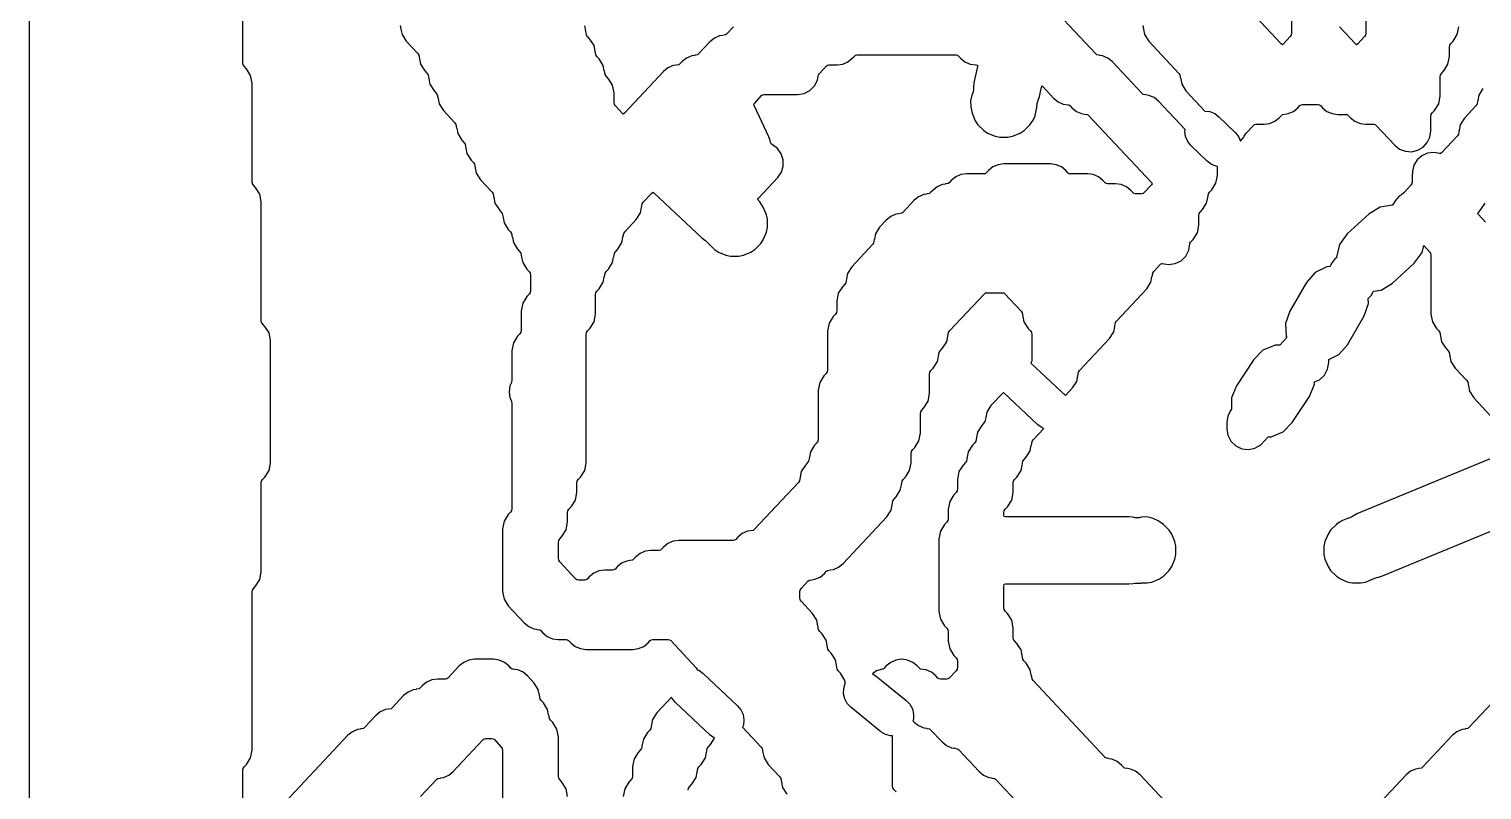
# Model space of a CAD drawing. Header units: millimetres. Extents: x 10 to 410, y 18 to 283.
# Drawn here: x 79 to 113.74, y 103.25 to 121.44 of the extents above; entities that cross this region are included whole.
import ezdxf

# ---------------------------------------------------------------- set-up
doc = ezdxf.new("R2010")
doc.units = ezdxf.units.MM
doc.layers.add('CUT', color=1, linetype='Continuous')

msp = doc.modelspace()

# ---------------------------------------------------------------- linework, layer by layer
at = {"layer": 'CUT'}
for points in [[(100.134, 24), (121.134, 24), (121.134, 21), (129.134, 21), (129.134, 24), (142.2679, 24), (142.2679, 144), (129.134, 144), (129.134, 147), (121.134, 147), (121.134, 144), (100.134, 144), (100.134, 147), (92.134, 147), (92.134, 144), (79, 144), (79, 24), (92.134, 24), (92.134, 21), (100.134, 21)], [(93.0205, 116.119), (93.0749, 116.1771), (93.1751, 116.3352), (93.1998, 116.4648), (93.2013, 116.4646), (93.2185, 116.5548), (93.2424, 116.5926), (93.5189, 116.8875), (93.619, 117.0456), (93.6437, 117.1752), (93.6452, 117.1749), (93.6624, 117.2652), (93.6863, 117.3029), (93.8883, 117.5184), (93.9154, 117.5395), (93.9439, 117.5202), (95.0854, 116.4501), (95.1631, 116.3904), (95.1814, 116.3791), (95.2946, 116.2695), (95.2949, 116.2698), (95.3907, 116.174), (95.4848, 116.1111), (95.6651, 116.0364), (95.7761, 116.0143), (95.9712, 116.0143), (96.0823, 116.0364), (96.2625, 116.1111), (96.3566, 116.174), (96.4946, 116.3119), (96.5575, 116.4061), (96.6322, 116.5863), (96.6543, 116.6974), (96.6543, 116.8925), (96.6322, 117.0035), (96.5575, 117.1838), (96.4707, 117.3137), (96.4384, 117.351), (96.4238, 117.375), (96.4423, 117.4016), (96.9053, 117.8955), (96.991, 118.0205), (97.0353, 118.1653), (97.0342, 118.3168), (96.9878, 118.461), (96.9004, 118.5847), (96.7799, 118.6765), (96.7475, 118.6941), (96.7322, 118.7297), (96.7214, 118.7739), (96.6889, 118.8663), (96.3416, 119.6115), (96.3319, 119.6442), (96.3513, 119.6724), (96.5162, 119.8483), (96.5415, 119.8687), (96.5737, 119.8732), (97.377, 119.8732), (97.5315, 119.8976), (97.6708, 119.9686), (97.7815, 120.0793), (97.8525, 120.2186), (97.8681, 120.3175), (97.8764, 120.3442), (97.8971, 120.3742), (98.0699, 120.5586), (98.0952, 120.5791), (98.1274, 120.5835), (98.3205, 120.5835), (98.4551, 120.602), (98.5798, 120.656), (98.6853, 120.7416), (98.7358, 120.7954), (98.761, 120.8159), (98.7933, 120.8203), (101.1666, 120.8203), (101.1988, 120.8159), (101.224, 120.7954), (101.2745, 120.7416), (101.38, 120.656), (101.5047, 120.602), (101.6393, 120.5835), (101.646, 120.5835), (101.6773, 120.5788), (101.6756, 120.5472), (101.5946, 120.1554), (101.5842, 120.0579), (101.5838, 119.9971), (101.5747, 119.9379), (101.5449, 119.8608), (101.5133, 119.7238), (101.521, 119.5833), (101.552, 119.4278), (101.6266, 119.2475), (101.6895, 119.1534), (101.8275, 119.0154), (101.9216, 118.9525), (102.1019, 118.8779), (102.2129, 118.8558), (102.408, 118.8558), (102.5191, 118.8779), (102.6993, 118.9525), (102.7935, 119.0154), (102.9314, 119.1534), (103.0068, 119.2662), (103.0576, 119.364), (103.0607, 119.3721), (103.0938, 119.533), (103.0947, 119.5572), (103.0989, 119.578), (103.1043, 119.6502), (103.1183, 119.7048), (103.1323, 119.738), (103.1615, 119.8316), (103.2074, 120.0536), (103.218, 120.082), (103.242, 120.0633), (103.5003, 119.7877), (103.6059, 119.7022), (103.7305, 119.6482), (103.8612, 119.6302), (103.8922, 119.6065), (103.938, 119.5576), (104.0435, 119.472), (104.1682, 119.418), (104.2407, 119.4081), (104.2402, 119.4042), (104.3062, 119.3952), (104.3315, 119.3747), (105.836, 117.7696), (105.855, 117.7421), (105.836, 117.7145), (105.6632, 117.5302), (105.638, 117.5097), (105.6058, 117.5053), (105.452, 117.5053), (105.4198, 117.5097), (105.3946, 117.5302), (105.3441, 117.584), (105.2386, 117.6696), (105.1139, 117.7236), (104.9793, 117.7421), (104.7862, 117.7421), (104.754, 117.7465), (104.7287, 117.767), (104.6782, 117.8208), (104.5727, 117.9064), (104.4481, 117.9604), (104.3135, 117.9789), (103.8983, 117.9789), (103.8661, 117.9833), (103.8409, 118.0038), (103.7904, 118.0576), (103.6849, 118.1432), (103.5602, 118.1972), (103.4256, 118.2156), (102.3052, 118.2156), (102.1706, 118.1972), (102.0459, 118.1432), (101.9404, 118.0576), (101.8899, 118.0038), (101.8647, 117.9833), (101.8324, 117.9789), (101.4173, 117.9789), (101.2827, 117.9604), (101.1581, 117.9064), (101.0525, 117.8208), (101.0021, 117.767), (100.9768, 117.7465), (100.9108, 117.7374), (100.9113, 117.7336), (100.8388, 117.7236), (100.7141, 117.6696), (100.6086, 117.584), (100.5581, 117.5302), (100.5329, 117.5097), (100.4669, 117.5006), (100.4674, 117.4968), (100.3949, 117.4868), (100.2702, 117.4328), (100.1647, 117.3472), (99.8923, 117.0566), (99.867, 117.0361), (99.801, 117.0271), (99.8015, 117.0232), (99.729, 117.0133), (99.6043, 116.9592), (99.4988, 116.8737), (99.3383, 116.7024), (99.2381, 116.5443), (99.2134, 116.4146), (99.2119, 116.4149), (99.1947, 116.3247), (99.1708, 116.2869), (98.6724, 115.7552), (98.5722, 115.5971), (98.5475, 115.4675), (98.546, 115.4678), (98.5288, 115.3775), (98.5049, 115.3398), (98.4504, 115.2817), (98.3502, 115.1236), (98.3152, 114.9397), (98.3152, 114.7111), (98.3069, 114.6672), (98.2829, 114.6294), (98.2285, 114.5713), (98.1283, 114.4132), (98.0933, 114.2294), (98.0933, 113.2903), (98.0849, 113.2464), (98.061, 113.2087), (98.0065, 113.1506), (97.9063, 112.9925), (97.8713, 112.8086), (97.8713, 111.6328), (97.8629, 111.5889), (97.839, 111.5512), (97.7845, 111.4931), (97.6844, 111.335), (97.6597, 111.2053), (97.6582, 111.2056), (97.641, 111.1154), (97.6171, 111.0776), (97.5626, 111.0195), (97.4624, 110.8614), (97.4377, 110.7318), (97.4362, 110.7321), (97.419, 110.6418), (97.3951, 110.604), (96.3409, 109.4794), (96.3157, 109.459), (96.2496, 109.4499), (96.2502, 109.446), (96.1776, 109.4361), (96.053, 109.3821), (95.9475, 109.2965), (95.897, 109.2427), (95.8717, 109.2222), (95.8395, 109.2178), (94.5366, 109.2178), (94.402, 109.1993), (94.2773, 109.1453), (94.1718, 109.0597), (94.1213, 109.0059), (94.0961, 108.9854), (94.0639, 108.981), (93.8707, 108.981), (93.7361, 108.9625), (93.6114, 108.9085), (93.5059, 108.8229), (93.4554, 108.7691), (93.4302, 108.7486), (93.3642, 108.7395), (93.3647, 108.7357), (93.2922, 108.7257), (93.1675, 108.6717), (93.062, 108.5861), (93.0115, 108.5323), (92.9863, 108.5118), (92.9541, 108.5074), (92.7609, 108.5074), (92.6263, 108.4889), (92.5016, 108.4349), (92.3961, 108.3493), (92.3456, 108.2955), (92.3204, 108.275), (92.2882, 108.2706), (92.1345, 108.2706), (92.1023, 108.275), (92.077, 108.2955), (91.6887, 108.7097), (91.6648, 108.7475), (91.6564, 108.7914), (91.6564, 109.1706), (91.6648, 109.2145), (91.6887, 109.2522), (91.7432, 109.3103), (91.8434, 109.4684), (91.8784, 109.6523), (91.8784, 109.8809), (91.8867, 109.9248), (91.9107, 109.9626), (91.9651, 110.0207), (92.0653, 110.1788), (92.1003, 110.3626), (92.1003, 110.5913), (92.1087, 110.6352), (92.1326, 110.6729), (92.1871, 110.731), (92.2873, 110.8891), (92.3223, 111.073), (92.3223, 114.1431), (92.3307, 114.187), (92.3546, 114.2247), (92.4091, 114.2828), (92.5092, 114.4409), (92.5443, 114.6248), (92.5443, 115.0902), (92.5526, 115.1341), (92.5765, 115.1719), (92.631, 115.23), (92.7312, 115.3881), (92.7559, 115.5177), (92.7574, 115.5174), (92.7746, 115.6077), (92.7985, 115.6454), (92.853, 115.7035), (92.9532, 115.8616), (92.9779, 115.9913), (92.9793, 115.991), (92.9965, 116.0813)]]:
    msp.add_lwpolyline(points, close=True, dxfattribs=at)
for points in [[(84.1098, 102.1614), (84.1098, 103.7245), (84.1182, 103.7684), (84.1421, 103.8061), (84.1965, 103.8642), (84.2967, 104.0223), (84.3318, 104.2062), (84.3318, 107.9866), (84.3401, 108.0305), (84.364, 108.0683), (84.4185, 108.1264), (84.5187, 108.2845), (84.5537, 108.4683), (84.5537, 110.5913), (84.5621, 110.6352), (84.586, 110.6729), (84.6405, 110.731), (84.7406, 110.8891), (84.7757, 111.073), (84.7757, 113.9926), (84.7406, 114.1764), (84.6405, 114.3345), (84.586, 114.3926), (84.5621, 114.4304), (84.5537, 114.4743), (84.5537, 117.3076), (84.5187, 117.4914), (84.4185, 117.6495), (84.364, 117.7076), (84.3401, 117.7454), (84.3318, 117.7893), (84.3318, 120.149), (84.2967, 120.3329), (84.1965, 120.491), (84.1421, 120.5491), (84.1182, 120.5868), (84.1098, 120.6307), (84.1098, 126.2192)], [(99.7337, 103.2056), (99.6793, 103.2637), (99.6553, 103.3014), (99.647, 103.3453), (99.647, 104.5438), (99.5973, 104.5452), (99.4772, 104.581), (99.3705, 104.6466), (98.6524, 105.2298), (98.5663, 105.3208), (98.5066, 105.431), (98.4776, 105.5529), (98.481, 105.6782), (98.5168, 105.7983), (98.5188, 105.8015), (98.5021, 105.8889), (98.402, 106.047), (98.3475, 106.1051), (98.3236, 106.1428), (98.3064, 106.2331), (98.3049, 106.2328), (98.2802, 106.3625), (98.18, 106.5206), (98.1255, 106.5787), (98.1016, 106.6164), (98.0844, 106.7067), (98.0829, 106.7064), (98.0582, 106.836), (97.958, 106.9941), (97.9036, 107.0522), (97.8797, 107.09), (97.8625, 107.1803), (97.861, 107.18), (97.8363, 107.3096), (97.7361, 107.4677), (97.4597, 107.7626), (97.4357, 107.8003), (97.4274, 107.8442), (97.4274, 107.9866), (97.4357, 108.0305), (97.4597, 108.0683), (97.626, 108.2457), (97.6512, 108.2662), (97.7173, 108.2752), (97.7167, 108.2791), (97.7893, 108.2891), (97.9139, 108.3431), (98.0195, 108.4287), (98.0699, 108.4825), (98.0952, 108.503), (98.1612, 108.512), (98.1607, 108.5159), (98.2332, 108.5259), (98.3578, 108.5799), (98.4634, 108.6655), (99.5118, 109.7839), (99.6119, 109.942), (99.6366, 110.0716), (99.6381, 110.0713), (99.6553, 110.1616), (99.6793, 110.1993), (99.7337, 110.2574), (99.8339, 110.4155), (99.8586, 110.5452), (99.8601, 110.5449), (99.8773, 110.6352), (99.9012, 110.6729), (99.9557, 110.731), (100.0559, 110.8891), (100.0909, 111.073), (100.0909, 111.3016), (100.0993, 111.3455), (100.1232, 111.3833), (100.1776, 111.4414), (100.2778, 111.5995), (100.3129, 111.7833), (100.3129, 112.2488), (100.3212, 112.2927), (100.3451, 112.3304), (100.3996, 112.3885), (100.4998, 112.5466), (100.5348, 112.7305), (100.5348, 113.1959), (100.5432, 113.2398), (100.5671, 113.2776), (100.6216, 113.3357), (100.7217, 113.4938), (100.7464, 113.6234), (100.7479, 113.6231), (100.7651, 113.7134), (100.7891, 113.7511), (100.8435, 113.8092), (100.9437, 113.9673), (100.9684, 114.097), (100.9699, 114.0967), (100.9871, 114.187), (101.011, 114.2247), (101.8432, 115.1125), (101.8685, 115.133), (101.9007, 115.1374), (102.2764, 115.1374), (102.3086, 115.133), (102.3338, 115.1125), (102.7221, 114.6983), (102.746, 114.6605), (102.7632, 114.5703), (102.7647, 114.5706), (102.7894, 114.4409), (102.8896, 114.2828), (102.9441, 114.2247), (102.968, 114.187), (102.9764, 114.1431), (102.9764, 113.5271), (102.968, 113.4832), (102.9516, 113.4574), (102.9538, 113.4558), (103.7809, 112.6806), (103.7809, 112.6806), (103.951, 112.8621), (104.0511, 113.0202), (104.0758, 113.1498), (104.0773, 113.1495), (104.0945, 113.2398), (104.1185, 113.2776), (104.8388, 114.046), (104.939, 114.2041), (104.9637, 114.3338), (104.9652, 114.3335), (104.9824, 114.4238), (105.0063, 114.4615), (105.7266, 115.23), (105.8268, 115.3881), (105.8515, 115.5177), (105.853, 115.5174), (105.8702, 115.6077), (105.8941, 115.6454), (106.0558, 115.8179), (106.085, 115.8403), (106.0947, 115.837), (106.25, 115.8106), (106.4057, 115.8337), (106.5466, 115.9041), (106.6586, 116.0149), (106.7305, 116.155), (106.7553, 116.3105), (106.7553, 116.3196), (106.7755, 116.3489), (106.8364, 116.4139), (106.9366, 116.572), (106.9716, 116.7558), (106.9716, 116.9845), (106.98, 117.0284), (107.0039, 117.0662), (107.0584, 117.1243), (107.1586, 117.2824), (107.1833, 117.412), (107.1848, 117.4117), (107.202, 117.502), (107.2259, 117.5397), (107.2803, 117.5978), (107.3805, 117.7559), (107.4156, 117.9398), (107.4156, 118.1566), (107.3876, 118.1598), (107.2711, 118.2059), (107.1705, 118.2806), (106.7836, 118.6554), (106.7058, 118.7536), (106.656, 118.8686), (106.6377, 118.9926), (106.6431, 119.0397), (106.01, 119.7151), (105.9045, 119.8007), (105.7798, 119.8547), (105.7073, 119.8646), (105.7078, 119.8685), (105.6418, 119.8776), (105.6165, 119.898), (104.9002, 120.6622), (104.7947, 120.7478), (104.67, 120.8018), (104.5975, 120.8118), (104.598, 120.8157), (104.532, 120.8247), (104.5067, 120.8452), (103.2302, 122.207)], [(109.1912, 121.9354), (109.1912, 121.3411), (109.1829, 121.2972), (109.159, 121.2594), (108.9973, 121.087), (108.9693, 121.0655), (108.9413, 121.087), (108.3357, 121.733)], [(110.9669, 121.8065), (110.9669, 121.3411), (110.9585, 121.2972), (110.9346, 121.2594), (110.773, 121.087), (110.745, 121.0655), (110.7169, 121.087), (110.3333, 121.4962)], [(87.8747, 121.5273), (87.8919, 121.4371), (87.8934, 121.4374), (87.9181, 121.3077), (88.0183, 121.1496), (88.2947, 120.8547), (88.3187, 120.817), (88.3359, 120.7267), (88.3374, 120.727), (88.3621, 120.5974), (88.4622, 120.4393), (88.5167, 120.3812), (88.5406, 120.3434), (88.5578, 120.2531), (88.5593, 120.2534), (88.584, 120.1238), (88.6842, 119.9657), (88.7387, 119.9076), (88.7626, 119.8698), (88.7798, 119.7796), (88.7813, 119.7799), (88.806, 119.6502), (88.9062, 119.4921), (89.1826, 119.1972), (89.2065, 119.1595), (89.2237, 119.0692), (89.2252, 119.0695), (89.2499, 118.9399), (89.3501, 118.7818), (89.4045, 118.7237), (89.4285, 118.6859), (89.4457, 118.5956), (89.4472, 118.5959), (89.4719, 118.4663), (89.572, 118.3082), (89.6265, 118.2501), (89.6504, 118.2123), (89.6676, 118.1221), (89.6691, 118.1223), (89.6938, 117.9927), (89.794, 117.8346), (90.0704, 117.5397), (90.0943, 117.502), (90.1115, 117.4117), (90.113, 117.412), (90.1377, 117.2824), (90.2379, 117.1243), (90.2924, 117.0662), (90.3163, 117.0284), (90.3335, 116.9381), (90.335, 116.9384), (90.3597, 116.8088), (90.4599, 116.6507), (90.5143, 116.5926), (90.5383, 116.5548), (90.5555, 116.4646), (90.557, 116.4648), (90.5817, 116.3352), (90.6818, 116.1771), (90.7363, 116.119), (90.7602, 116.0813), (90.7774, 115.991), (90.7789, 115.9913), (90.8036, 115.8616), (90.9038, 115.7035), (90.9583, 115.6454), (90.9822, 115.6077), (90.9905, 115.5638), (90.9905, 115.1846), (90.9822, 115.1407), (90.9583, 115.103), (90.9038, 115.0449), (90.8036, 114.8868), (90.7686, 114.7029), (90.7686, 114.2375), (90.7602, 114.1936), (90.7363, 114.1558), (90.6818, 114.0977), (90.5817, 113.9396), (90.5466, 113.7558), (90.5466, 113.0536), (90.5346, 112.9903), (90.4979, 112.9089), (90.4781, 112.7696), (90.4979, 112.6302), (90.5346, 112.5488), (90.5466, 112.4856), (90.5466, 109.9753), (90.5383, 109.9314), (90.5143, 109.8937), (90.4599, 109.8356), (90.3597, 109.6775), (90.3247, 109.4936), (90.3247, 107.9947), (90.3597, 107.8109), (90.4599, 107.6528), (90.8424, 107.2447), (90.9479, 107.1592), (91.0726, 107.1051), (91.1451, 107.0952), (91.1446, 107.0913), (91.2106, 107.0823), (91.2358, 107.0618), (91.2863, 107.0079), (91.3918, 106.9224), (91.5165, 106.8684), (91.6511, 106.8499), (91.8443, 106.8499), (91.8765, 106.8455), (91.9017, 106.825), (91.9522, 106.7712), (92.0577, 106.6856), (92.1824, 106.6316), (92.317, 106.6131), (93.4374, 106.6131), (93.572, 106.6316), (93.6967, 106.6856), (93.8022, 106.7712), (93.8527, 106.825), (93.8779, 106.8455), (93.9101, 106.8499), (94.2858, 106.8499), (94.318, 106.8455), (94.3433, 106.825), (94.9535, 106.174), (94.9775, 106.1362), (94.9792, 106.1271), (95.0138, 106.1141), (95.1156, 106.041), (95.9424, 105.2654), (96.0218, 105.1685), (96.0734, 105.0544), (96.0938, 104.9307), (96.0814, 104.806), (96.062, 104.7547), (96.5073, 104.2797), (96.5312, 104.2419), (96.5484, 104.1517), (96.5499, 104.1519), (96.5746, 104.0223), (96.6747, 103.8642), (96.9512, 103.5693), (96.9751, 103.5316), (96.9923, 103.4413), (96.9938, 103.4416), (97.0185, 103.3119), (97.1187, 103.1539)], [(95.8414, 121.4962), (95.675, 121.3188), (95.6498, 121.2983), (95.5838, 121.2892), (95.5843, 121.2854), (95.5118, 121.2754), (95.3871, 121.2214), (95.2816, 121.1358), (95.0092, 120.8452), (94.9839, 120.8247), (94.9179, 120.8157), (94.9184, 120.8118), (94.8459, 120.8018), (94.7212, 120.7478), (94.6157, 120.6622), (94.5652, 120.6084), (94.54, 120.5879), (94.474, 120.5789), (94.4745, 120.575), (94.402, 120.5651), (94.2773, 120.511), (94.1718, 120.4255), (93.2382, 119.4295), (93.2101, 119.408), (93.1821, 119.4295), (93.0205, 119.6019), (92.9965, 119.6397), (92.9882, 119.6836), (92.9882, 119.9122), (92.9532, 120.0961), (92.853, 120.2542), (92.7985, 120.3123), (92.7746, 120.35), (92.7574, 120.4403), (92.7559, 120.44), (92.7312, 120.5697), (92.631, 120.7278), (92.5765, 120.7859), (92.5526, 120.8236), (92.5354, 120.9139), (92.5339, 120.9136), (92.5092, 121.0432), (92.4091, 121.2013), (92.3546, 121.2594), (92.3307, 121.2972), (92.3135, 121.3874), (92.312, 121.3872), (92.2873, 121.5168)], [(105.6315, 121.5273), (105.6487, 121.4371), (105.6502, 121.4374), (105.6749, 121.3077), (105.7751, 121.1496), (106.4954, 120.3812), (106.5194, 120.3434), (106.5366, 120.2531), (106.5381, 120.2534), (106.5628, 120.1238), (106.6629, 119.9657), (107.1191, 119.4791), (107.2345, 119.4658), (107.351, 119.4197), (107.4516, 119.345), (107.8385, 118.9702), (107.9163, 118.872), (107.9641, 118.7617), (108.0452, 118.8547), (108.058, 118.882), (108.1072, 118.9535), (108.2801, 119.1379), (108.3053, 119.1584), (108.3375, 119.1628), (108.5307, 119.1628), (108.6653, 119.1812), (108.79, 119.2353), (108.8955, 119.3208), (108.9459, 119.3747), (108.9712, 119.3952), (109.0372, 119.4042), (109.0367, 119.4081), (109.1092, 119.418), (109.2339, 119.472), (109.3394, 119.5576), (109.3899, 119.6115), (109.4151, 119.6319), (109.4473, 119.6364), (109.823, 119.6364), (109.8552, 119.6319), (109.8805, 119.6115), (109.9309, 119.5576), (110.0364, 119.472), (110.1611, 119.418), (110.2957, 119.3996), (110.4889, 119.3996), (110.5211, 119.3952), (110.5463, 119.3747), (110.5968, 119.3208), (110.7023, 119.2353), (110.827, 119.1812), (110.9616, 119.1628), (111.1547, 119.1628), (111.187, 119.1584), (111.2122, 119.1379), (111.6558, 118.6646), (111.7726, 118.5725), (111.9112, 118.5187), (112.0596, 118.5081), (112.2045, 118.5416), (112.3331, 118.6163), (112.4341, 118.7254), (112.4985, 118.8595), (112.5206, 119.0066), (112.5206, 119.3524), (112.529, 119.3963), (112.5529, 119.434), (112.6074, 119.4921), (112.7076, 119.6502), (112.7426, 119.8341), (112.7426, 120.2995), (112.751, 120.3434), (112.7749, 120.3812), (112.8293, 120.4393), (112.9295, 120.5974), (112.9646, 120.7812), (112.9646, 121.0099), (112.9729, 121.0538), (112.9968, 121.0915), (113.0513, 121.1496), (113.1515, 121.3077), (113.1865, 121.4916)], [(113.7656, 120.0174), (113.6655, 119.8593), (113.6408, 119.7297), (113.6393, 119.7299), (113.6221, 119.6397), (113.5981, 119.6019), (113.3217, 119.307), (113.2215, 119.1489), (113.1968, 119.0193), (113.1953, 119.0196), (113.1781, 118.9293), (113.1542, 118.8916), (112.7706, 118.4823), (112.7414, 118.4599), (112.7355, 118.4619), (112.5894, 118.4882), (112.442, 118.4704), (112.3064, 118.4101), (112.1943, 118.3127), (112.1159, 118.1867), (112.0779, 118.0431), (112.0804, 117.9789), (112.0767, 117.9789), (112.0767, 117.7893), (112.0683, 117.7454), (112.0444, 117.7076), (111.8781, 117.5302), (111.817, 117.4807), (111.7607, 117.4455), (111.6633, 117.3331), (111.6005, 117.2341), (111.5973, 117.2306), (111.3113, 117.1869), (111.0442, 117.0252), (110.5191, 116.5449), (110.3343, 116.2933), (110.2598, 115.9902), (110.262, 115.9756), (110.2312, 115.9544), (110.1366, 115.8314), (110.1119, 115.7625), (110.0312, 115.7574), (109.7509, 115.62), (109.5446, 115.3857), (109.1447, 114.6967), (109.0437, 114.4013), (109.0634, 114.0898), (109.075, 114.0662), (108.9062, 113.8862), (108.7936, 113.8857), (108.5058, 113.7649), (108.2861, 113.5431), (107.8713, 112.9158), (107.7532, 112.6268), (107.7545, 112.3548), (107.733, 112.3333), (107.662, 112.1939), (107.6375, 112.0394), (107.6375, 111.8912), (107.6632, 111.7329), (107.7377, 111.5909), (107.8533, 111.4798), (107.9982, 111.411), (108.1574, 111.3916), (108.3145, 111.4236), (108.4534, 111.5036), (108.5409, 111.6022), (108.6121, 111.6782), (108.6198, 111.6903), (108.6984, 111.6906), (108.9862, 111.8115), (109.2059, 112.0332), (109.6207, 112.6606), (109.7388, 112.9495), (109.7385, 113.0056), (109.8535, 113.0564), (109.9741, 113.1678), (110.0521, 113.3123), (110.0791, 113.4743), (110.0791, 113.5401), (110.3222, 113.6593), (110.5286, 113.8936), (110.9284, 114.5826), (111.0294, 114.878), (111.0217, 115), (111.0921, 115.0697), (111.1457, 115.174), (111.3319, 115.2025), (111.5989, 115.3642), (112.1241, 115.8446), (112.3089, 116.0961), (112.3506, 116.2659), (112.4883, 116.119), (112.5123, 116.0813), (112.5206, 116.0374), (112.5206, 114.6248), (112.5557, 114.4409), (112.6558, 114.2828), (112.7103, 114.2247), (112.7342, 114.187), (112.7514, 114.0967), (112.7529, 114.097), (112.7776, 113.9673), (112.8778, 113.8092), (112.9323, 113.7511), (112.9562, 113.7134), (112.9734, 113.6231), (112.9749, 113.6234), (112.9996, 113.4938), (113.0998, 113.3357), (113.3762, 113.0408), (113.4001, 113.003), (113.4173, 112.9128), (113.4188, 112.913), (113.4435, 112.7834), (113.5437, 112.6253), (114.0421, 112.0936)], [(113.8244, 116.8248), (113.6562, 117.0042), (113.6373, 117.0317), (113.6562, 117.0592), (113.7172, 117.1243), (113.8174, 117.2824)], [(108.7193, 100.2498), (105.5661, 103.6136), (105.4606, 103.6992), (105.3359, 103.7532), (105.2634, 103.7632), (105.2639, 103.767), (105.1979, 103.7761), (105.1726, 103.7966), (105.1222, 103.8504), (105.0166, 103.936), (104.892, 103.99), (104.8194, 103.9999), (104.82, 104.0038), (104.754, 104.0129), (104.7287, 104.0334), (103.0087, 105.8683), (102.9847, 105.9061), (102.9675, 105.9963), (102.966, 105.996), (102.9413, 106.1257), (102.8412, 106.2838), (102.7867, 106.3419), (102.7628, 106.3796), (102.7456, 106.4699), (102.7441, 106.4696), (102.7194, 106.5993), (102.6192, 106.7573), (102.5647, 106.8155), (102.5408, 106.8532), (102.5324, 106.8971), (102.5324, 107.1258), (102.4974, 107.3096), (102.3972, 107.4677), (102.3428, 107.5258), (102.3189, 107.5636), (102.3105, 107.6075), (102.3105, 108.1416), (102.3159, 108.1756), (102.3498, 108.181), (105.3004, 108.181), (105.398, 108.1906), (105.4465, 108.2002), (105.5923, 108.2002), (105.5923, 108.2004), (105.7374, 108.2004), (105.8485, 108.2225), (106.0287, 108.2971), (106.1229, 108.36), (106.2608, 108.498), (106.3237, 108.5921), (106.3984, 108.7724), (106.4205, 108.8834), (106.4205, 109.0785), (106.3984, 109.1896), (106.3237, 109.3698), (106.2608, 109.464), (106.1229, 109.6019), (106.0022, 109.6826), (105.8951, 109.7368), (105.8574, 109.7505), (105.7247, 109.7791), (105.5892, 109.7709), (105.5431, 109.7617), (105.4465, 109.7617), (105.398, 109.7714), (105.3004, 109.781), (102.3498, 109.781), (102.3159, 109.7864), (102.3105, 109.8203), (102.3105, 109.8809), (102.3189, 109.9248), (102.3428, 109.9626), (102.3972, 110.0207), (102.4974, 110.1788), (102.5324, 110.3626), (102.5324, 110.5913), (102.5408, 110.6352), (102.5647, 110.6729), (102.6192, 110.731), (102.7194, 110.8891), (102.7441, 111.0188), (102.7456, 111.0185), (102.7628, 111.1087), (102.7867, 111.1465), (102.8412, 111.2046), (102.9413, 111.3627), (102.966, 111.4923), (102.9675, 111.492), (102.9847, 111.5823), (103.0087, 111.6201), (103.2643, 111.8928), (103.2262, 111.9072), (103.1243, 111.9802), (102.2973, 112.7554), (102.0018, 112.4402), (101.9016, 112.2821), (101.8769, 112.1525), (101.8754, 112.1528), (101.8582, 112.0625), (101.8343, 112.0248), (101.7798, 111.9667), (101.6796, 111.8086), (101.6549, 111.6789), (101.6534, 111.6792), (101.6362, 111.5889), (101.6123, 111.5512), (101.5579, 111.4931), (101.4577, 111.335), (101.433, 111.2053), (101.4315, 111.2056), (101.4143, 111.1154), (101.3904, 111.0776), (101.3359, 111.0195), (101.2357, 110.8614), (101.2007, 110.6776), (101.2007, 110.4489), (101.1923, 110.405), (101.1684, 110.3672), (101.1139, 110.3091), (101.0138, 110.1511), (100.9787, 109.9672), (100.9787, 109.7385), (100.9704, 109.6946), (100.9464, 109.6569), (100.892, 109.5988), (100.7918, 109.4407), (100.7568, 109.2568), (100.7568, 107.5212), (100.7918, 107.3373), (100.892, 107.1792), (100.9464, 107.1211), (100.9704, 107.0834), (100.9787, 107.0395), (100.9787, 106.8108), (101.0138, 106.627), (101.1139, 106.4689), (101.1684, 106.4108), (101.1923, 106.373), (101.2007, 106.3291), (101.2007, 106.1867), (101.1923, 106.1428), (101.1684, 106.1051), (101.0021, 105.9276), (100.9768, 105.9072), (100.9446, 105.9027), (100.7909, 105.9027), (100.7587, 105.9072), (100.7334, 105.9276), (100.683, 105.9815), (100.5774, 106.0671), (100.4528, 106.1211), (100.3803, 106.131), (100.3808, 106.1349), (100.3148, 106.144), (100.2895, 106.1644), (100.239, 106.2183), (100.1335, 106.3038), (100.0089, 106.3579), (99.8743, 106.3763), (99.8636, 106.3763), (99.729, 106.3579), (99.6043, 106.3038), (99.4988, 106.2183), (99.4484, 106.1644), (99.4231, 106.144), (99.4095, 106.1421), (99.2609, 106.0974), (99.1655, 106.0316), (99.2576, 105.975), (99.9757, 105.3918), (100.0618, 105.3008), (100.1215, 105.1906), (100.1505, 105.0687), (100.1471, 104.9434), (100.1363, 104.9072), (100.1647, 104.8769), (100.2702, 104.7913), (100.3949, 104.7373), (100.4674, 104.7273), (100.4669, 104.7235), (100.5329, 104.7144), (100.5581, 104.6939), (100.8306, 104.4033), (100.9361, 104.3177), (101.0608, 104.2637), (101.1333, 104.2538), (101.1328, 104.2499), (101.1988, 104.2408), (101.224, 104.2203), (101.7184, 103.6929), (101.8239, 103.6074), (101.9486, 103.5533), (102.0211, 103.5434), (102.0206, 103.5395), (102.0866, 103.5305), (102.1119, 103.51), (102.8282, 102.7458)], [(114.4439, 111.373), (110.7535, 109.8503), (110.667, 109.8042), (110.6248, 109.7762), (110.5358, 109.7394), (110.5302, 109.7383), (110.4035, 109.6948), (110.3388, 109.6505), (110.3375, 109.6524), (110.262, 109.6019), (110.124, 109.464), (110.0611, 109.3698), (109.9864, 109.1896), (109.9644, 109.0785), (109.9644, 108.8834), (109.9864, 108.7724), (110.0611, 108.5921), (110.124, 108.498), (110.262, 108.36), (110.3561, 108.2971), (110.5364, 108.2225), (110.6474, 108.2004), (110.8425, 108.2004), (110.9536, 108.2225), (111.0873, 108.2779), (111.0873, 108.2777), (111.2226, 108.3336), (111.2699, 108.343), (111.3637, 108.3713), (115.136, 109.9277)], [(91.8784, 103.1004), (91.8434, 103.2842), (91.7432, 103.4423), (91.6887, 103.5004), (91.6648, 103.5382), (91.6564, 103.5821), (91.6564, 104.5211), (91.6214, 104.705), (91.5212, 104.8631), (91.4668, 104.9212), (91.4428, 104.9589), (91.4256, 105.0492), (91.4241, 105.0489), (91.3994, 105.1785), (91.2993, 105.3366), (91.2448, 105.3947), (91.2209, 105.4325), (91.2037, 105.5228), (91.2022, 105.5225), (91.1775, 105.6521), (91.0773, 105.8102), (90.9167, 105.9815), (90.8112, 106.0671), (90.6866, 106.1211), (90.614, 106.131), (90.6146, 106.1349), (90.5485, 106.144), (90.5233, 106.1644), (90.4728, 106.2183), (90.3673, 106.3038), (90.2426, 106.3579), (90.108, 106.3763), (89.6535, 106.3763), (89.5189, 106.3579), (89.3942, 106.3038), (89.2887, 106.2183), (89.0162, 105.9276), (88.991, 105.9072), (88.9588, 105.9027), (88.7656, 105.9027), (88.631, 105.8843), (88.5064, 105.8303), (88.4008, 105.7447), (88.3504, 105.6909), (88.3251, 105.6704), (88.2591, 105.6613), (88.2596, 105.6574), (88.1871, 105.6475), (88.0624, 105.5935), (87.9569, 105.5079), (87.6845, 105.2173), (87.6592, 105.1968), (87.5932, 105.1878), (87.5938, 105.1839), (87.5212, 105.1739), (87.3966, 105.1199), (87.291, 105.0343), (87.0186, 104.7437), (86.9934, 104.7232), (86.9273, 104.7142), (86.9279, 104.7103), (86.8553, 104.7004), (86.7307, 104.6463), (86.6252, 104.5608), (84.9109, 102.732)], [(114.7079, 106.1051), (113.4318, 104.7437), (113.4066, 104.7232), (113.3405, 104.7142), (113.3411, 104.7103), (113.2685, 104.7004), (113.1439, 104.6463), (113.0384, 104.5608), (112.322, 103.7966), (112.2968, 103.7761), (112.2307, 103.767), (112.2313, 103.7632), (112.1587, 103.7532), (112.0341, 103.6992), (111.9286, 103.6136), (108.7753, 100.2498)], [(94.7639, 103.2509), (94.7722, 103.2948), (94.7961, 103.3325), (94.8506, 103.3906), (94.9508, 103.5487), (94.9755, 103.6784), (94.977, 103.6781), (94.9942, 103.7684), (95.0181, 103.8061), (95.0726, 103.8642), (95.1728, 104.0223), (95.1975, 104.1519), (95.1989, 104.1517), (95.2161, 104.2419), (95.2401, 104.2797), (95.2945, 104.3378), (95.3914, 104.4907), (95.3874, 104.4922), (95.2856, 104.5653), (94.4588, 105.3408), (94.3794, 105.4377), (94.3626, 105.4748), (94.0112, 105.0998), (93.9111, 104.9418), (93.8864, 104.8121), (93.8849, 104.8124), (93.8677, 104.7221), (93.8437, 104.6844), (93.7893, 104.6263), (93.6891, 104.4682), (93.6644, 104.3385), (93.6629, 104.3388), (93.6457, 104.2486), (93.6218, 104.2108), (93.5673, 104.1527), (93.4671, 103.9946), (93.4321, 103.8108), (93.4321, 103.5821), (93.4237, 103.5382), (93.3998, 103.5004), (93.3454, 103.4423), (93.2452, 103.2842), (93.2101, 103.1004)], [(88.3593, 103.0958), (88.7476, 103.51), (88.7729, 103.5305), (88.8389, 103.5395), (88.8384, 103.5434), (88.9109, 103.5533), (89.0355, 103.6074), (89.1411, 103.6929), (89.8574, 104.4571), (89.8827, 104.4776), (89.9149, 104.482), (90.0686, 104.482), (90.1008, 104.4776), (90.126, 104.4571), (90.2924, 104.2797), (90.3163, 104.2419), (90.3247, 104.198), (90.3247, 101.2142)]]:
    msp.add_lwpolyline(points, dxfattribs=at)

doc.saveas('drawing.dxf')
